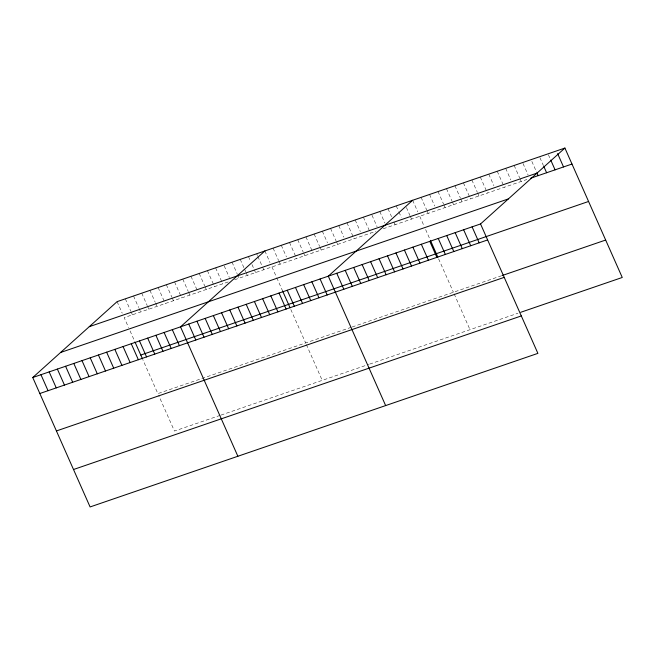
<?xml version="1.0" encoding="UTF-8"?>
<svg xmlns="http://www.w3.org/2000/svg" width="655" height="655" viewBox="0 0 655 655"><rect width="100%" height="100%" fill="white"/><g stroke="black" fill="none" stroke-linecap="round" stroke-linejoin="round"><path stroke-width="0.49" stroke-dasharray="3.27 2.46" d="M228.177 281.953L124.188 317.618L128.609 327.598M234.564 279.767L375.954 231.272M383.249 228.775L526.874 179.511M351.244 327.295L157.863 393.614L142.675 359.333M352.161 326.984L502.279 275.493M220.064 415.401L174.451 431.047L158.6 395.276M220.972 415.09L368.749 364.409M369.657 364.098L517.933 313.246M548.382 154.744L550.347 159.19M539.917 157.65L543.462 165.641M531.852 161.433L536.576 172.093M523.001 163.447L528.118 174.991M514.15 165.461L519.661 177.898M520.054 178.782L521.233 181.443M505.693 168.36L510.81 179.904M497.235 171.266L504.317 187.248M488.777 174.165L493.895 185.709M480.32 177.063L487.402 193.053M471.862 179.969L477.372 192.398M477.765 193.291L478.944 195.951M463.404 182.868L470.486 198.85M454.938 185.766L460.449 198.203M460.842 199.087L462.029 201.756M446.481 188.673L451.991 201.101M452.384 201.994L453.571 204.655M438.023 191.571L443.533 204M443.926 204.892L445.113 207.553M429.565 194.47L434.683 206.014M421.108 197.368L426.618 209.805M427.011 210.689L428.19 213.358M412.65 200.274L417.767 211.819M419.732 216.256L424.162 226.237M425.635 229.569L429.688 238.715M438.604 258.831L453.416 292.253M454.152 293.915L469.995 329.686M406.411 207.529L409.948 215.52M410.341 216.412L411.528 219.073M396.234 205.907L398.592 211.229M398.985 212.122L401.351 217.452M388.022 208.716L391.567 216.715M393.925 222.037L395.104 224.706M379.81 211.532L384.927 223.077M371.999 215.241L377.108 226.786M363.394 217.165L370.476 233.147M355.182 219.982L360.299 231.526M346.97 222.798L354.06 238.78M338.766 225.615L343.883 237.159M330.554 228.431L336.064 240.86M336.457 241.752L337.636 244.413M322.342 231.24L327.459 242.792M314.138 234.056L319.648 246.493M320.041 247.377L321.22 250.046M305.926 236.873L313.008 252.863M297.714 239.689L303.224 252.126M303.617 253.01L304.796 255.679M289.51 242.506L296.592 258.488M281.298 245.322L286.415 256.866M273.086 248.139L278.596 260.567M278.989 261.46L280.168 264.121M264.874 250.955L269.991 262.499M271.964 266.937L276.385 276.918M276.754 277.753L282.649 291.057M290.828 309.512L305.639 342.933M306.376 344.595L322.227 380.367M256.67 253.772L257.456 255.54M257.849 256.433L262.18 266.2M262.573 267.093L263.752 269.754M248.458 256.58L250.423 261.026M252.003 264.579L253.968 269.017M254.361 269.901L255.54 272.57M240.246 259.396L244.184 268.28M244.577 269.164L245.756 271.833M246.149 272.717L247.336 275.387M232.042 262.213L237.159 273.757M237.552 274.65L239.124 278.203M224.223 265.922L229.34 277.466M215.618 267.846L222.7 283.828M207.414 270.662L214.496 286.644M199.202 273.479L204.712 285.907M205.105 286.8L206.284 289.461M190.99 276.295L198.072 292.277M182.778 279.112L188.288 291.54M188.681 292.433L189.868 295.094M174.574 281.92L181.656 297.91M166.362 284.737L171.872 297.173M172.265 298.058L173.444 300.727M158.15 287.553L165.24 303.543M149.946 290.37L155.063 301.914M155.456 302.806L157.028 306.352M141.734 293.186L147.244 305.615M147.637 306.507L148.816 309.168M133.522 296.003L138.639 307.547M139.032 308.431L140.604 311.985M125.318 298.819L130.82 311.248M131.221 312.14L132.4 314.801M117.106 301.636L122.223 313.18M130.083 330.931L134.881 341.738"/><path stroke-width="0.98" d="M564.905 148.055L480.549 223.953L537.894 353.364L90.095 506.945L32.75 377.526L117.106 301.636L564.905 148.055L622.25 277.474L520.75 312.279M264.874 250.955L180.526 326.853L237.871 456.265M412.65 200.274L328.294 276.173L385.648 405.584M89.268 326.681L537.067 173.1M530.632 178.226L571.987 164.045M60.587 352.48L508.386 198.907M32.75 377.526L480.549 223.953M140.776 355.051L588.575 201.47M39.832 393.516L487.631 239.943M502.279 275.493L605.662 240.041M56.42 430.949L504.219 277.368M73.507 469.512L521.306 315.939M557.626 153.622L563.529 166.943M550.74 160.074L555.072 169.841M543.855 166.526L546.614 172.748M536.969 172.977L538.148 175.646M472.091 226.851L479.173 242.841M463.634 229.758L470.716 245.74M455.176 232.656L462.258 248.638M446.71 235.554L453.8 251.545M438.252 238.461L445.343 254.443M430.425 240.377L437.843 257.12M429.795 241.359L436.877 257.341M421.337 244.258L428.419 260.248M412.879 247.164L419.961 263.146M404.422 250.063L411.504 266.045M395.964 252.961L403.046 268.951M387.506 255.859L394.588 271.85M379.048 258.766L386.131 274.748M370.591 261.664L377.673 277.646M362.133 264.563L369.215 280.553M353.667 267.469L360.758 283.451M345.21 270.368L352.3 286.35M336.752 273.266L343.834 289.256M320.09 278.981L327.173 294.971M311.878 281.797L318.96 297.788M303.666 284.614L310.748 300.604M295.454 287.43L302.544 303.421M287.25 290.247L294.332 306.229M282.649 291.057L290.067 307.801M279.038 293.063L286.12 309.045M270.826 295.88L277.916 311.862M262.622 298.696L269.704 314.678M254.41 301.513L261.492 317.495M246.198 304.321L253.28 320.311M237.994 307.138L245.076 323.128M229.782 309.954L236.864 325.944M221.57 312.771L228.652 328.761M213.358 315.587L220.448 331.569M205.154 318.404L212.236 334.386M196.942 321.22L204.024 337.202M188.73 324.037L195.82 340.019M172.314 329.661L179.396 345.652M164.102 332.478L171.184 348.468M155.898 335.294L162.98 351.285M147.686 338.111L154.768 354.093M139.474 340.927L146.556 356.909M135.249 342.573L142.299 358.473M131.262 343.744L138.352 359.726M123.058 346.56L130.14 362.543M114.846 349.377L121.928 365.359M106.634 352.185L113.716 368.175M98.43 355.002L105.512 370.992M90.218 357.818L97.3 373.808M82.006 360.635L89.088 376.625M73.802 363.451L80.884 379.433M65.59 366.268L72.672 382.25M57.378 369.084L64.46 385.066M49.166 371.901L56.256 387.883M40.962 374.717L48.044 390.699"/></g></svg>
